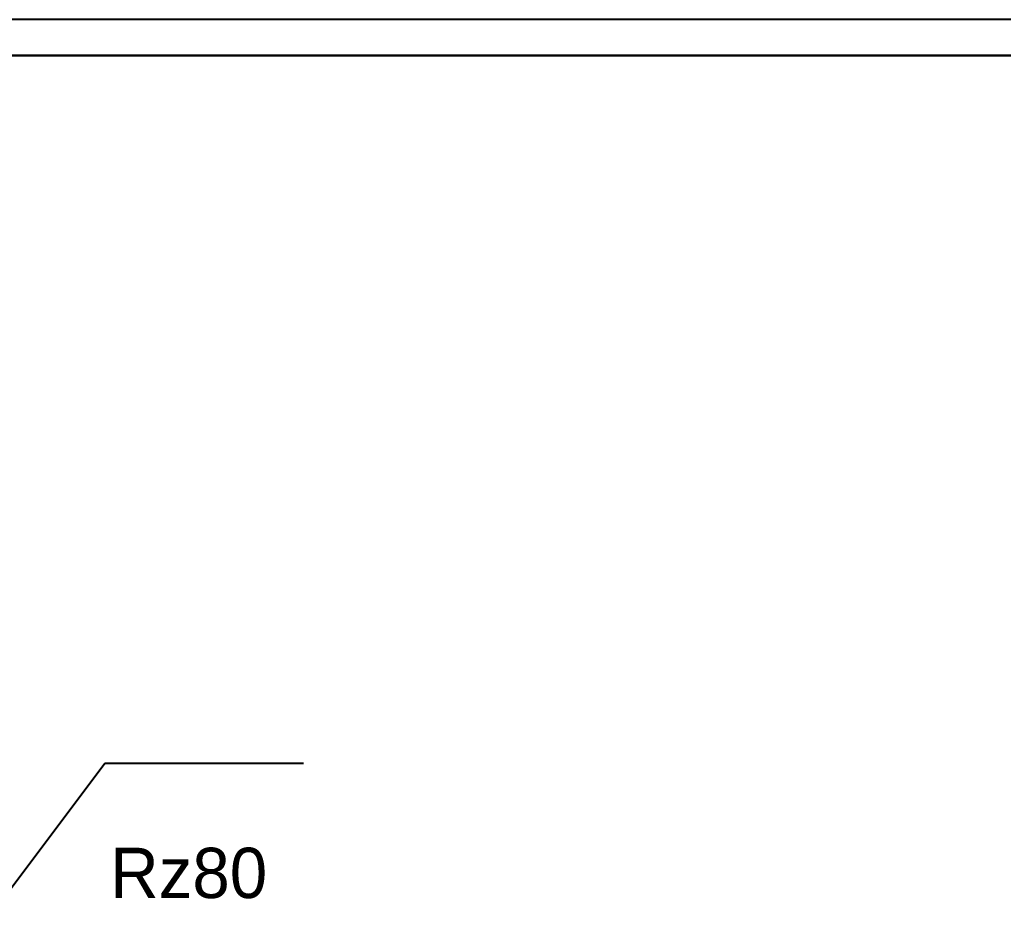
# Model space of a CAD drawing. Extents: x 2461 to 2881, y 576 to 873.
# Drawn here: x 2672.1 to 2740.5, y 811.6 to 873.5 of the extents above; entities that cross this region are included whole.
import ezdxf

# ---------------------------------------------------------------- set-up
doc = ezdxf.new("R2010")
doc.units = 0
doc.header["$MEASUREMENT"] = 0
doc.layers.get('0').update_dxf_attribs({"linetype": 'CONTINUOUS'})
for name, color, linetype, lineweight in [('0.25-STAMP', 7, 'CONTINUOUS', 25), ('0.3-STAMP', 7, 'CONTINUOUS', 30), ('Рамка А1', 7, 'CONTINUOUS', 25)]:
    doc.layers.add(name, color=color, linetype=linetype, lineweight=lineweight)

# ---------------------------------------------------------------- blocks, each defined once
blk = doc.blocks.new('Рамка А1-горизонтально')
at = {"layer": '0.25-STAMP'}
blk.add_lwpolyline([(0, 0), (841, 0), (841, 594), (0, 594), (0, 0)], dxfattribs=at)
at = {"layer": '0.3-STAMP'}
blk.add_lwpolyline([(20, 5), (836, 5), (836, 589), (20, 589), (20, 5)], dxfattribs=at)

msp = doc.modelspace()

# ---------------------------------------------------------------- linework, layer by layer
for p, q in [((2670.51361, 811.73272), (2678.01361, 821.73272)), ((2678.01361, 821.73272), (2691.84222, 821.73272))]:
    msp.add_line(p, q)

# ---------------------------------------------------------------- block references
at = {"layer": 'Рамка А1', "xscale": 0.5, "yscale": 0.5, "zscale": 0.5}
msp.add_blockref('Рамка А1-горизонтально', (2460.78189, 576.49572), dxfattribs=at)

# ---------------------------------------------------------------- texts
msp.add_text('Rz80  ', height=3.5).set_placement((2678.39101, 812.34771))

doc.saveas('drawing.dxf')
